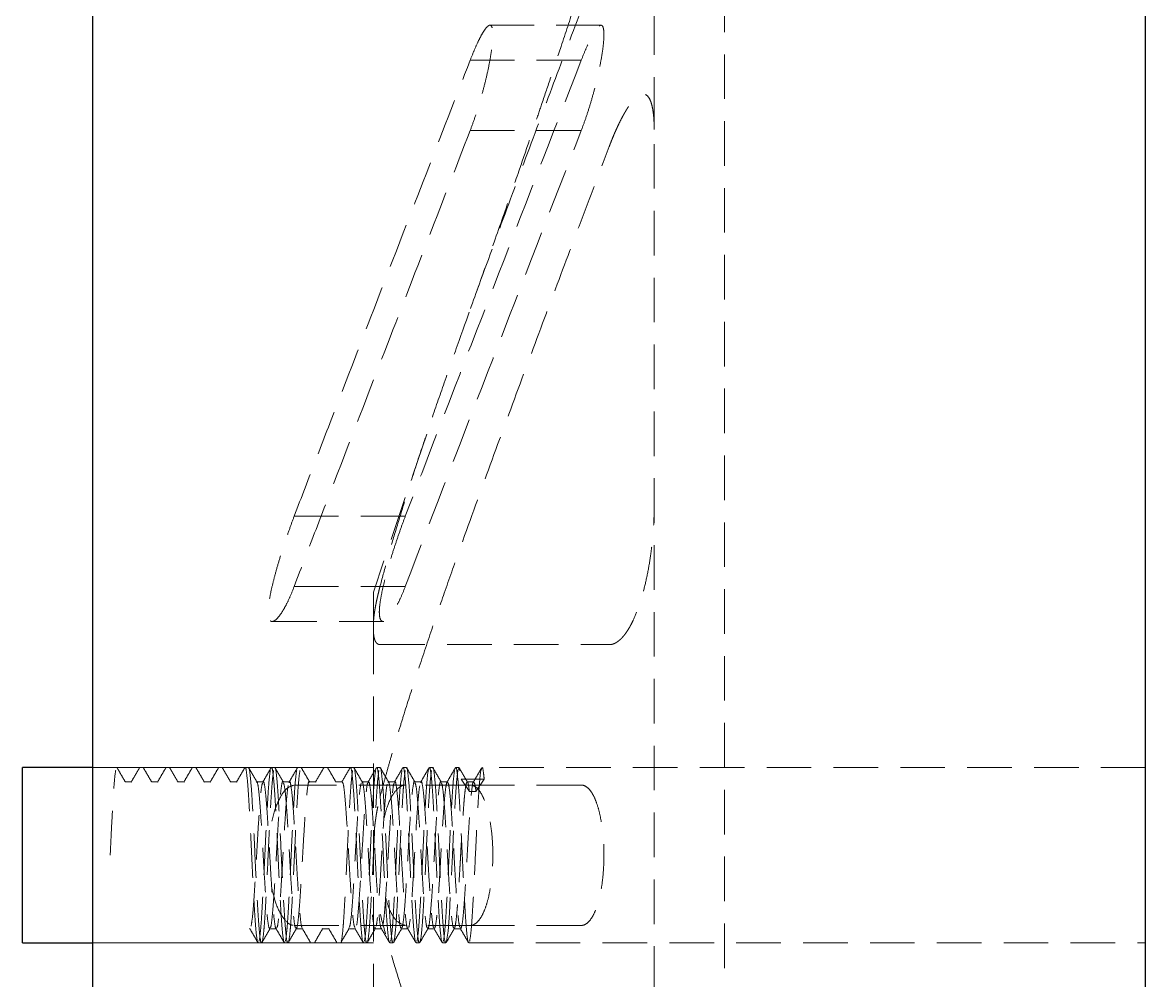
# Model space of a CAD drawing. Header units: millimetres. Extents: x 15 to 415, y 5 to 292.
# Drawn here: x 219.55 to 251.55, y 202.45 to 229.75 of the extents above; entities that cross this region are included whole.
import ezdxf

# ---------------------------------------------------------------- set-up
doc = ezdxf.new("R2010")
doc.units = ezdxf.units.MM
doc.linetypes.add('HIDDEN', pattern=[1.905, 1.27, -0.635])

msp = doc.modelspace()

# ---------------------------------------------------------------- linework, layer by layer
at = {"color": 7, "linetype": 'Continuous', "lineweight": 25}
for p, q in [((221.55, 258.518), (221.55, 153.518)), ((251.55, 153.518), (251.55, 258.518)), ((221.55, 208.518), (219.55, 208.518)), ((219.55, 203.518), (219.55, 208.518)), ((219.55, 203.518), (221.55, 203.518))]:
    msp.add_line(p, q, dxfattribs=at)
at = {"color": 7, "linetype": 'HIDDEN', "lineweight": 18}
for p, q in [((237.55, 169.768), (237.55, 242.268)), ((239.55, 240.268), (239.55, 171.768)), ((236.031, 229.668), (232.868, 229.668)), ((235.471, 228.668), (232.306, 228.668)), ((235.471, 226.668), (232.306, 226.668)), ((231.067, 218.02), (229.55, 213.518)), ((230.459, 215.678), (227.293, 215.678)), ((230.459, 213.678), (227.293, 213.678)), ((229.55, 213.518), (229.55, 212.577)), ((226.665, 212.678), (229.832, 212.678)), ((229.55, 212.446), (229.55, 199.589)), ((222.237, 208.518), (221.55, 208.518)), ((222.893, 208.518), (222.237, 208.518)), ((222.987, 208.518), (222.893, 208.518)), ((223.643, 208.518), (222.987, 208.518)), ((223.737, 208.518), (223.643, 208.518)), ((224.393, 208.518), (223.737, 208.518)), ((224.487, 208.518), (224.393, 208.518)), ((225.143, 208.518), (224.487, 208.518)), ((224.487, 208.497), (224.495, 208.513)), ((225.237, 208.518), (225.143, 208.518)), ((225.893, 208.518), (225.237, 208.518)), ((225.987, 208.518), (225.893, 208.518)), ((226.643, 208.518), (225.987, 208.518)), ((226.737, 208.518), (226.643, 208.518)), ((227.393, 208.518), (226.737, 208.518)), ((227.487, 208.518), (227.393, 208.518)), ((228.143, 208.518), (227.487, 208.518)), ((228.237, 208.518), (228.143, 208.518)), ((228.893, 208.518), (228.237, 208.518)), ((228.237, 208.497), (228.245, 208.513)), ((228.987, 208.518), (228.893, 208.518)), ((229.55, 208.518), (228.987, 208.518)), ((229.737, 208.518), (229.643, 208.518)), ((230.487, 208.518), (230.393, 208.518)), ((231.237, 208.518), (231.143, 208.518)), ((231.987, 208.518), (231.893, 208.518)), ((251.55, 208.518), (232.643, 208.518)), ((222.659, 208.112), (222.472, 208.112)), ((223.409, 208.112), (223.222, 208.112)), ((224.159, 208.112), (223.972, 208.112)), ((224.909, 208.112), (224.722, 208.112)), ((225.659, 208.112), (225.472, 208.112)), ((226.409, 208.112), (226.222, 208.112)), ((227.159, 208.112), (226.972, 208.112)), ((227.909, 208.112), (227.722, 208.112)), ((228.659, 208.112), (228.472, 208.112)), ((229.409, 208.112), (229.222, 208.112)), ((230.159, 208.112), (229.972, 208.112)), ((230.909, 208.112), (230.722, 208.112)), ((231.659, 208.112), (231.472, 208.112)), ((232.706, 208.183), (232.05, 208.183)), ((232.05, 208.183), (232.285, 207.831)), ((232.409, 208.112), (232.222, 208.112)), ((235.471, 208.018), (232.306, 208.018)), ((232.472, 207.831), (232.706, 208.183)), ((232.472, 207.831), (232.706, 208.183)), ((232.285, 207.831), (232.472, 207.831)), ((226.597, 203.924), (226.784, 203.924)), ((227.347, 203.924), (227.534, 203.924)), ((228.097, 203.924), (228.284, 203.924)), ((228.847, 203.924), (229.034, 203.924)), ((229.597, 203.924), (229.784, 203.924)), ((230.347, 203.924), (230.534, 203.924)), ((231.097, 203.924), (231.284, 203.924)), ((231.847, 203.924), (232.034, 203.924)), ((235.471, 204.018), (232.306, 204.018)), ((221.55, 203.518), (222.612, 203.518)), ((222.612, 203.518), (223.269, 203.518)), ((223.269, 203.518), (223.362, 203.518)), ((223.362, 203.518), (224.019, 203.518)), ((224.019, 203.518), (224.112, 203.518)), ((224.112, 203.518), (224.769, 203.518)), ((224.769, 203.518), (224.862, 203.518)), ((224.862, 203.518), (225.519, 203.518)), ((225.519, 203.518), (225.612, 203.518)), ((225.612, 203.518), (226.269, 203.518)), ((226.269, 203.518), (226.362, 203.518)), ((226.362, 203.518), (227.019, 203.518)), ((227.019, 203.518), (227.112, 203.518)), ((227.112, 203.518), (227.769, 203.518)), ((227.769, 203.518), (227.862, 203.518)), ((227.862, 203.518), (228.519, 203.518)), ((228.519, 203.518), (228.612, 203.518)), ((228.612, 203.518), (229.269, 203.518)), ((229.269, 203.518), (229.362, 203.518)), ((229.362, 203.518), (229.55, 203.518)), ((230.019, 203.518), (230.112, 203.518)), ((230.769, 203.518), (230.862, 203.518)), ((231.519, 203.518), (231.612, 203.518)), ((232.269, 203.518), (251.55, 203.518))]:
    msp.add_line(p, q, dxfattribs=at)
at = {"color": 7, "linetype": 'HIDDEN', "lineweight": 18, "flags": 128}
msp.add_lwpolyline([(231.622, 203.556), (231.635, 203.565), (231.675, 203.854), (231.713, 204.367), (231.753, 205.061), (231.8, 206.018), (231.839, 206.819), (231.879, 207.543), (231.916, 208.094), (231.957, 208.433), (231.995, 208.513), (232.034, 208.327), (232.05, 208.183), (232.05, 208.183)], dxfattribs=at)
at = {"color": 7, "linetype": 'HIDDEN', "lineweight": 18}
for points, knots in [([(237.544, 237.251), (237.505, 237.125), (237.389, 236.761), (237.189, 236.13), (236.946, 235.368), (236.687, 234.558), (236.436, 233.778), (236.183, 232.994), (235.924, 232.193), (235.619, 231.254), (235.273, 230.2), (234.925, 229.148), (234.617, 228.227), (234.377, 227.512), (234.167, 226.894), (233.949, 226.253), (233.66, 225.41), (233.268, 224.28), (232.795, 222.932), (232.447, 221.963), (232.272, 221.472)], [0, 0, 0, 0, 0.023961, 0.069074, 0.119563, 0.167944, 0.222275, 0.267575, 0.317801, 0.373911, 0.445222, 0.517054, 0.572587, 0.620465, 0.654325, 0.690833, 0.743061, 0.814875, 0.906298, 1, 1, 1, 1]), ([(236.267, 232.208), (235.962, 231.402), (235.381, 229.869), (234.515, 227.567), (233.67, 225.303), (232.822, 222.997), (232.121, 221.056), (231.577, 219.514), (231.172, 218.337), (230.789, 217.193), (230.45, 216.141), (230.173, 215.234), (229.945, 214.453), (229.81, 213.947), (229.744, 213.701)], [0, 0, 0, 0, 0.1314657, 0.2501475, 0.3752225, 0.5002758, 0.6252893, 0.6903849, 0.7502484, 0.8155856, 0.87514, 0.9194225, 0.9610066, 1, 1, 1, 1]), ([(232.306, 228.668), (232.349, 228.779), (232.391, 228.883), (232.474, 229.075), (232.514, 229.164), (232.593, 229.323), (232.629, 229.392), (232.699, 229.509), (232.732, 229.557), (232.792, 229.629), (232.819, 229.652), (232.866, 229.672), (232.886, 229.67), (232.919, 229.638), (232.931, 229.609), (232.948, 229.524), (232.952, 229.468), (232.953, 229.335), (232.948, 229.256), (232.932, 229.078), (232.919, 228.98), (232.887, 228.767), (232.866, 228.652), (232.82, 228.414), (232.793, 228.291), (232.733, 228.035), (232.7, 227.906), (232.63, 227.648), (232.593, 227.517), (232.515, 227.262), (232.475, 227.138), (232.392, 226.897), (232.349, 226.779), (232.306, 226.668)], [0, 0, 0, 0, 0.0625, 0.0625, 0.125, 0.125, 0.1875, 0.1875, 0.25, 0.25, 0.3125, 0.3125, 0.375, 0.375, 0.4375, 0.4375, 0.5, 0.5, 0.5625, 0.5625, 0.625, 0.625, 0.6875, 0.6875, 0.75, 0.75, 0.8125, 0.8125, 0.875, 0.875, 0.9375, 0.9375, 1, 1, 1, 1]), ([(235.471, 226.668), (235.515, 226.779), (235.557, 226.895), (235.639, 227.135), (235.68, 227.261), (235.758, 227.516), (235.795, 227.645), (235.865, 227.902), (235.898, 228.033), (235.957, 228.287), (235.984, 228.41), (236.031, 228.648), (236.052, 228.763), (236.085, 228.976), (236.097, 229.074), (236.114, 229.253), (236.118, 229.332), (236.118, 229.466), (236.114, 229.522), (236.097, 229.607), (236.085, 229.637), (236.053, 229.67), (236.032, 229.673), (235.985, 229.652), (235.958, 229.63), (235.898, 229.558), (235.866, 229.511), (235.796, 229.394), (235.758, 229.324), (235.68, 229.165), (235.64, 229.077), (235.557, 228.885), (235.515, 228.78), (235.471, 228.668)], [0, 0, 0, 0, 0.0625, 0.0625, 0.125, 0.125, 0.1875, 0.1875, 0.25, 0.25, 0.3125, 0.3125, 0.375, 0.375, 0.4375, 0.4375, 0.5, 0.5, 0.5625, 0.5625, 0.625, 0.625, 0.6875, 0.6875, 0.75, 0.75, 0.8125, 0.8125, 0.875, 0.875, 0.9375, 0.9375, 1, 1, 1, 1]), ([(227.293, 215.678), (227.5, 216.22), (227.707, 216.762), (228.122, 217.845), (228.331, 218.386), (228.956, 220.01), (229.374, 221.093), (230.21, 223.258), (230.629, 224.34), (231.467, 226.504), (231.886, 227.586), (232.306, 228.668)], [0, 0, 0, 0, 0.125, 0.125, 0.25, 0.25, 0.5, 0.5, 0.75, 0.75, 1, 1, 1, 1]), ([(235.471, 228.668), (234.632, 226.504), (233.794, 224.34), (232.121, 220.01), (231.285, 217.845), (230.459, 215.678)], [0, 0, 0, 0, 0.5, 0.5, 1, 1, 1, 1]), ([(236.267, 226.208), (236.281, 226.243), (236.307, 226.314), (236.348, 226.416), (236.389, 226.515), (236.43, 226.611), (236.472, 226.704), (236.513, 226.794), (236.554, 226.881), (236.595, 226.963), (236.636, 227.042), (236.677, 227.117), (236.718, 227.188), (236.758, 227.256), (236.797, 227.318), (236.837, 227.377), (236.875, 227.431), (236.914, 227.481), (236.992, 227.574), (237.105, 227.677), (237.241, 227.724), (237.356, 227.675), (237.429, 227.56), (237.472, 227.437), (237.496, 227.343), (237.515, 227.237), (237.531, 227.119), (237.542, 226.988), (237.548, 226.847), (237.549, 226.744), (237.55, 226.693)], [0, 0, 0, 0, 0.022069, 0.044138, 0.066208, 0.088279, 0.11035, 0.13242, 0.154491, 0.176562, 0.198632, 0.220702, 0.242772, 0.264842, 0.286913, 0.308983, 0.331052, 0.353122, 0.375191, 0.468881, 0.562565, 0.656241, 0.749911, 0.785639, 0.821368, 0.857094, 0.89282, 0.928548, 0.964275, 1, 1, 1, 1]), ([(232.306, 226.668), (231.886, 225.586), (231.467, 224.504), (230.629, 222.34), (230.21, 221.258), (229.374, 219.093), (228.956, 218.01), (228.331, 216.386), (228.122, 215.845), (227.707, 214.762), (227.5, 214.22), (227.293, 213.678)], [0, 0, 0, 0, 0.25, 0.25, 0.5, 0.5, 0.75, 0.75, 0.875, 0.875, 1, 1, 1, 1]), ([(230.459, 213.678), (231.285, 215.845), (232.121, 218.011), (233.794, 222.34), (234.632, 224.504), (235.471, 226.668)], [0, 0, 0, 0, 0.5, 0.5, 1, 1, 1, 1]), ([(229.744, 207.701), (229.776, 207.822), (229.841, 208.068), (229.945, 208.441), (230.054, 208.826), (230.171, 209.223), (230.295, 209.633), (230.495, 210.28), (230.79, 211.197), (231.174, 212.342), (231.579, 213.519), (232.123, 215.061), (232.823, 217.001), (233.672, 219.306), (234.516, 221.569), (235.381, 223.87), (235.962, 225.403), (236.267, 226.208)], [0, 0, 0, 0, 0.019212, 0.039055, 0.059549, 0.08071, 0.102547, 0.125071, 0.184661, 0.250039, 0.309905, 0.375002, 0.499978, 0.624969, 0.749971, 0.8686, 1, 1, 1, 1]), ([(236.267, 212.018), (236.28, 212.018), (236.307, 212.019), (236.348, 212.027), (236.389, 212.039), (236.43, 212.057), (236.472, 212.079), (236.513, 212.107), (236.554, 212.139), (236.595, 212.176), (236.636, 212.217), (236.677, 212.264), (236.718, 212.315), (236.758, 212.37), (236.797, 212.43), (236.837, 212.495), (236.876, 212.564), (236.914, 212.637), (236.992, 212.798), (237.105, 213.077), (237.241, 213.514), (237.356, 214.003), (237.429, 214.422), (237.472, 214.739), (237.496, 214.946), (237.515, 215.155), (237.531, 215.363), (237.542, 215.569), (237.548, 215.774), (237.549, 215.907), (237.55, 215.973)], [0, 0, 0, 0, 0.022068, 0.044137, 0.066207, 0.088277, 0.110348, 0.132419, 0.15449, 0.176561, 0.198632, 0.220702, 0.242772, 0.264842, 0.286913, 0.308983, 0.331053, 0.353122, 0.375191, 0.468881, 0.562566, 0.656242, 0.749911, 0.785639, 0.821367, 0.857094, 0.89282, 0.928547, 0.964275, 1, 1, 1, 1]), ([(227.293, 213.678), (227.25, 213.566), (227.207, 213.462), (227.122, 213.27), (227.078, 213.181), (226.993, 213.022), (226.951, 212.954), (226.871, 212.837), (226.832, 212.789), (226.76, 212.718), (226.727, 212.695), (226.668, 212.674), (226.641, 212.676), (226.598, 212.708), (226.582, 212.737), (226.565, 212.8), (226.56, 212.825), (226.555, 212.88), (226.553, 212.911), (226.553, 213.011), (226.559, 213.091), (226.581, 213.27), (226.598, 213.368), (226.64, 213.582), (226.667, 213.697), (226.726, 213.934), (226.759, 214.058), (226.832, 214.312), (226.87, 214.44), (226.95, 214.697), (226.993, 214.827), (227.078, 215.081), (227.12, 215.205), (227.207, 215.447), (227.25, 215.566), (227.293, 215.678)], [0, 0, 0, 0, 0.0625, 0.0625, 0.125, 0.125, 0.1875, 0.1875, 0.25, 0.25, 0.3125, 0.3125, 0.375, 0.375, 0.4375, 0.4375, 0.46875, 0.46875, 0.5, 0.5, 0.5625, 0.5625, 0.625, 0.625, 0.6875, 0.6875, 0.75, 0.75, 0.8125, 0.8125, 0.875, 0.875, 0.9375, 0.9375, 1, 1, 1, 1]), ([(230.459, 215.678), (230.416, 215.566), (230.373, 215.45), (230.287, 215.209), (230.244, 215.083), (230.159, 214.828), (230.117, 214.7), (230.037, 214.444), (229.998, 214.314), (229.926, 214.062), (229.893, 213.939), (229.834, 213.702), (229.807, 213.586), (229.764, 213.373), (229.747, 213.275), (229.73, 213.14), (229.726, 213.097), (229.72, 213.018), (229.718, 212.981), (229.718, 212.88), (229.724, 212.824), (229.746, 212.738), (229.763, 212.709), (229.806, 212.677), (229.832, 212.674), (229.892, 212.694), (229.925, 212.717), (229.998, 212.788), (230.036, 212.836), (230.116, 212.952), (230.158, 213.022), (230.243, 213.18), (230.286, 213.267), (230.372, 213.46), (230.416, 213.566), (230.459, 213.678)], [0, 0, 0, 0, 0.0625, 0.0625, 0.125, 0.125, 0.1875, 0.1875, 0.25, 0.25, 0.3125, 0.3125, 0.375, 0.375, 0.4375, 0.4375, 0.46875, 0.46875, 0.5, 0.5, 0.5625, 0.5625, 0.625, 0.625, 0.6875, 0.6875, 0.75, 0.75, 0.8125, 0.8125, 0.875, 0.875, 0.9375, 0.9375, 1, 1, 1, 1]), ([(229.744, 213.701), (229.735, 213.667), (229.718, 213.598), (229.693, 213.498), (229.67, 213.4), (229.648, 213.305), (229.629, 213.212), (229.611, 213.123), (229.596, 213.037), (229.582, 212.954), (229.571, 212.875), (229.56, 212.782), (229.552, 212.68), (229.551, 212.612), (229.55, 212.577)], [0, 0, 0, 0, 0.07501, 0.150016, 0.225019, 0.300023, 0.375027, 0.450029, 0.525032, 0.600037, 0.67504, 0.750041, 0.87502, 1, 1, 1, 1]), ([(229.55, 212.446), (229.55, 212.427), (229.551, 212.39), (229.554, 212.338), (229.558, 212.289), (229.565, 212.245), (229.574, 212.204), (229.584, 212.168), (229.596, 212.135), (229.61, 212.106), (229.626, 212.081), (229.643, 212.061), (229.668, 212.039), (229.7, 212.022), (229.73, 212.019), (229.744, 212.018)], [0, 0, 0, 0, 0.068184, 0.136369, 0.204555, 0.272738, 0.340921, 0.409105, 0.477289, 0.545472, 0.613655, 0.681839, 0.750023, 0.875005, 1, 1, 1, 1]), ([(229.744, 212.018), (229.776, 212.018), (229.841, 212.018), (229.945, 212.018), (230.054, 212.018), (230.171, 212.018), (230.295, 212.018), (230.495, 212.018), (230.79, 212.018), (231.173, 212.018), (231.579, 212.018), (232.123, 212.018), (232.823, 212.018), (233.672, 212.018), (234.516, 212.018), (235.381, 212.018), (235.962, 212.018), (236.267, 212.018)], [0, 0, 0, 0, 0.01921, 0.039051, 0.059544, 0.080702, 0.102538, 0.125059, 0.184646, 0.250022, 0.309887, 0.374984, 0.499962, 0.624955, 0.749961, 0.868594, 1, 1, 1, 1]), ([(222.05, 206.018), (222.062, 206.283), (222.075, 206.558), (222.102, 207.081), (222.116, 207.328), (222.135, 207.651), (222.141, 207.75), (222.153, 207.933), (222.16, 208.017), (222.179, 208.246), (222.193, 208.363), (222.207, 208.433)], [0, 0, 0, 0, 0.25, 0.25, 0.5, 0.5, 0.625, 0.625, 0.75, 0.75, 1, 1, 1, 1]), ([(222.483, 208.102), (222.443, 208.17), (222.365, 208.306), (222.286, 208.442), (222.247, 208.51)], [0, 0, 0, 0, 0.499888, 1, 1, 1, 1]), ([(222.884, 208.509), (222.845, 208.441), (222.766, 208.305), (222.687, 208.169), (222.648, 208.101)], [0, 0, 0, 0, 0.500131, 1, 1, 1, 1]), ([(223.233, 208.102), (223.194, 208.17), (223.115, 208.306), (223.036, 208.441), (222.997, 208.509)], [0, 0, 0, 0, 0.4998747, 1, 1, 1, 1]), ([(223.634, 208.509), (223.595, 208.441), (223.516, 208.305), (223.437, 208.169), (223.398, 208.101)], [0, 0, 0, 0, 0.5001315, 1, 1, 1, 1]), ([(223.982, 208.103), (223.943, 208.171), (223.864, 208.306), (223.786, 208.442), (223.746, 208.51)], [0, 0, 0, 0, 0.499866, 1, 1, 1, 1]), ([(224.384, 208.509), (224.345, 208.441), (224.266, 208.305), (224.187, 208.169), (224.148, 208.101)], [0, 0, 0, 0, 0.500131, 1, 1, 1, 1]), ([(224.733, 208.101), (224.694, 208.169), (224.615, 208.305), (224.537, 208.44), (224.497, 208.508)], [0, 0, 0, 0, 0.499878, 1, 1, 1, 1]), ([(225.134, 208.509), (225.095, 208.441), (225.016, 208.305), (224.937, 208.169), (224.898, 208.101)], [0, 0, 0, 0, 0.500131, 1, 1, 1, 1]), ([(225.483, 208.102), (225.443, 208.17), (225.365, 208.306), (225.286, 208.442), (225.246, 208.51)], [0, 0, 0, 0, 0.4998619, 1, 1, 1, 1]), ([(225.884, 208.509), (225.845, 208.441), (225.766, 208.305), (225.687, 208.169), (225.648, 208.101)], [0, 0, 0, 0, 0.500131, 1, 1, 1, 1]), ([(225.893, 208.497), (225.896, 208.503), (225.911, 208.543), (225.94, 208.355), (225.98, 207.935), (226.018, 207.288), (226.059, 206.516), (226.096, 205.685), (226.136, 204.894), (226.175, 204.216), (226.213, 203.745), (226.246, 203.513), (226.264, 203.541), (226.269, 203.549)], [0, 0, 0, 0, 0.020332, 0.124917, 0.229503, 0.332794, 0.438059, 0.541036, 0.646073, 0.749989, 0.853904, 0.958941, 1, 1, 1, 1]), ([(225.987, 208.497), (225.99, 208.503), (226.005, 208.543), (226.034, 208.355), (226.074, 207.935), (226.111, 207.288), (226.153, 206.516), (226.189, 205.685), (226.23, 204.894), (226.269, 204.216), (226.307, 203.745), (226.34, 203.513), (226.357, 203.541), (226.362, 203.549)], [0, 0, 0, 0, 0.020332, 0.124917, 0.229503, 0.332794, 0.438058, 0.541036, 0.646073, 0.749989, 0.853904, 0.958941, 1, 1, 1, 1]), ([(226.233, 208.102), (226.193, 208.17), (226.115, 208.306), (226.036, 208.442), (225.997, 208.51)], [0, 0, 0, 0, 0.499888, 1, 1, 1, 1]), ([(226.291, 203.565), (226.305, 203.619), (226.319, 203.722), (226.339, 203.936), (226.346, 204.018), (226.359, 204.196), (226.365, 204.292), (226.384, 204.608), (226.398, 204.854), (226.426, 205.383), (226.44, 205.664), (226.459, 206.075), (226.465, 206.211), (226.478, 206.487), (226.485, 206.625), (226.506, 207.03), (226.52, 207.287), (226.54, 207.623), (226.546, 207.726), (226.558, 207.915), (226.565, 208.003), (226.585, 208.24), (226.599, 208.361), (226.613, 208.433)], [0, 0, 0, 0, 0.125, 0.125, 0.1875, 0.1875, 0.25, 0.25, 0.375, 0.375, 0.5, 0.5, 0.5625, 0.5625, 0.625, 0.625, 0.75, 0.75, 0.8125, 0.8125, 0.875, 0.875, 1, 1, 1, 1]), ([(226.385, 203.565), (226.399, 203.619), (226.413, 203.722), (226.433, 203.936), (226.44, 204.018), (226.453, 204.196), (226.459, 204.292), (226.478, 204.608), (226.492, 204.854), (226.52, 205.383), (226.534, 205.664), (226.552, 206.075), (226.559, 206.211), (226.572, 206.487), (226.579, 206.625), (226.599, 207.03), (226.613, 207.287), (226.633, 207.623), (226.64, 207.726), (226.652, 207.915), (226.659, 208.003), (226.679, 208.24), (226.693, 208.361), (226.707, 208.433)], [0, 0, 0, 0, 0.125, 0.125, 0.1875, 0.1875, 0.25, 0.25, 0.375, 0.375, 0.5, 0.5, 0.5625, 0.5625, 0.625, 0.625, 0.75, 0.75, 0.8125, 0.8125, 0.875, 0.875, 1, 1, 1, 1]), ([(226.634, 208.509), (226.595, 208.441), (226.516, 208.305), (226.437, 208.169), (226.398, 208.101)], [0, 0, 0, 0, 0.5001315, 1, 1, 1, 1]), ([(226.643, 208.497), (226.646, 208.503), (226.661, 208.543), (226.69, 208.355), (226.73, 207.935), (226.768, 207.288), (226.809, 206.516), (226.846, 205.685), (226.886, 204.894), (226.925, 204.216), (226.963, 203.745), (226.996, 203.513), (227.014, 203.541), (227.019, 203.549)], [0, 0, 0, 0, 0.020332, 0.124917, 0.229503, 0.332794, 0.438059, 0.541036, 0.646073, 0.749989, 0.853904, 0.958941, 1, 1, 1, 1]), ([(226.737, 208.497), (226.74, 208.503), (226.755, 208.543), (226.784, 208.355), (226.824, 207.935), (226.861, 207.288), (226.903, 206.516), (226.939, 205.685), (226.98, 204.894), (227.019, 204.216), (227.057, 203.745), (227.09, 203.513), (227.107, 203.541), (227.112, 203.549)], [0, 0, 0, 0, 0.020332, 0.124917, 0.229503, 0.332794, 0.438058, 0.541036, 0.646073, 0.749989, 0.853904, 0.958941, 1, 1, 1, 1]), ([(226.983, 208.102), (226.944, 208.17), (226.865, 208.306), (226.786, 208.441), (226.747, 208.509)], [0, 0, 0, 0, 0.499875, 1, 1, 1, 1]), ([(227.041, 203.565), (227.055, 203.619), (227.069, 203.722), (227.089, 203.936), (227.096, 204.018), (227.109, 204.196), (227.115, 204.292), (227.134, 204.608), (227.148, 204.854), (227.176, 205.383), (227.19, 205.664), (227.209, 206.075), (227.215, 206.211), (227.228, 206.487), (227.235, 206.625), (227.256, 207.03), (227.27, 207.287), (227.29, 207.623), (227.296, 207.726), (227.308, 207.915), (227.315, 208.003), (227.335, 208.24), (227.349, 208.361), (227.363, 208.433)], [0, 0, 0, 0, 0.125, 0.125, 0.1875, 0.1875, 0.25, 0.25, 0.375, 0.375, 0.5, 0.5, 0.5625, 0.5625, 0.625, 0.625, 0.75, 0.75, 0.8125, 0.8125, 0.875, 0.875, 1, 1, 1, 1]), ([(227.135, 203.565), (227.149, 203.619), (227.163, 203.722), (227.183, 203.936), (227.19, 204.018), (227.203, 204.196), (227.209, 204.292), (227.228, 204.608), (227.242, 204.854), (227.27, 205.383), (227.284, 205.664), (227.302, 206.075), (227.309, 206.211), (227.322, 206.487), (227.329, 206.625), (227.349, 207.03), (227.363, 207.287), (227.383, 207.623), (227.39, 207.726), (227.402, 207.915), (227.409, 208.003), (227.429, 208.24), (227.443, 208.361), (227.457, 208.433)], [0, 0, 0, 0, 0.125, 0.125, 0.1875, 0.1875, 0.25, 0.25, 0.375, 0.375, 0.5, 0.5, 0.5625, 0.5625, 0.625, 0.625, 0.75, 0.75, 0.8125, 0.8125, 0.875, 0.875, 1, 1, 1, 1]), ([(227.384, 208.509), (227.345, 208.441), (227.266, 208.305), (227.187, 208.169), (227.148, 208.101)], [0, 0, 0, 0, 0.5001315, 1, 1, 1, 1]), ([(227.732, 208.103), (227.693, 208.171), (227.614, 208.306), (227.536, 208.442), (227.496, 208.51)], [0, 0, 0, 0, 0.499866, 1, 1, 1, 1]), ([(228.134, 208.509), (228.095, 208.441), (228.016, 208.305), (227.937, 208.169), (227.898, 208.101)], [0, 0, 0, 0, 0.5001315, 1, 1, 1, 1]), ([(228.483, 208.101), (228.444, 208.169), (228.365, 208.305), (228.287, 208.44), (228.247, 208.508)], [0, 0, 0, 0, 0.499878, 1, 1, 1, 1]), ([(228.635, 203.565), (228.649, 203.619), (228.663, 203.722), (228.683, 203.936), (228.69, 204.018), (228.703, 204.196), (228.709, 204.292), (228.728, 204.608), (228.742, 204.854), (228.77, 205.383), (228.784, 205.664), (228.802, 206.075), (228.809, 206.211), (228.822, 206.487), (228.829, 206.625), (228.849, 207.03), (228.863, 207.287), (228.883, 207.623), (228.89, 207.726), (228.902, 207.915), (228.909, 208.003), (228.929, 208.24), (228.943, 208.361), (228.957, 208.433)], [0, 0, 0, 0, 0.125, 0.125, 0.1875, 0.1875, 0.25, 0.25, 0.375, 0.375, 0.5, 0.5, 0.5625, 0.5625, 0.625, 0.625, 0.75, 0.75, 0.8125, 0.8125, 0.875, 0.875, 1, 1, 1, 1]), ([(228.884, 208.509), (228.845, 208.441), (228.766, 208.305), (228.687, 208.169), (228.648, 208.101)], [0, 0, 0, 0, 0.500131, 1, 1, 1, 1]), ([(228.893, 208.497), (228.896, 208.503), (228.911, 208.543), (228.94, 208.355), (228.98, 207.935), (229.018, 207.288), (229.059, 206.516), (229.096, 205.685), (229.136, 204.894), (229.175, 204.216), (229.213, 203.745), (229.246, 203.513), (229.264, 203.541), (229.269, 203.549)], [0, 0, 0, 0, 0.020332, 0.124917, 0.229503, 0.332794, 0.438059, 0.541036, 0.646073, 0.749989, 0.853904, 0.958941, 1, 1, 1, 1]), ([(228.987, 208.497), (228.99, 208.503), (229.005, 208.543), (229.034, 208.355), (229.074, 207.935), (229.111, 207.288), (229.153, 206.516), (229.189, 205.685), (229.23, 204.894), (229.269, 204.216), (229.307, 203.745), (229.34, 203.513), (229.357, 203.541), (229.362, 203.549)], [0, 0, 0, 0, 0.020332, 0.124917, 0.229503, 0.332794, 0.438058, 0.541036, 0.646073, 0.749989, 0.853904, 0.958941, 1, 1, 1, 1]), ([(229.233, 208.102), (229.193, 208.17), (229.115, 208.306), (229.036, 208.442), (228.996, 208.51)], [0, 0, 0, 0, 0.499862, 1, 1, 1, 1]), ([(229.291, 203.565), (229.305, 203.619), (229.319, 203.722), (229.339, 203.936), (229.346, 204.018), (229.359, 204.196), (229.365, 204.292), (229.384, 204.608), (229.398, 204.854), (229.426, 205.383), (229.44, 205.664), (229.459, 206.075), (229.465, 206.211), (229.478, 206.487), (229.485, 206.625), (229.506, 207.03), (229.52, 207.287), (229.54, 207.623), (229.546, 207.726), (229.558, 207.915), (229.565, 208.003), (229.585, 208.24), (229.599, 208.361), (229.613, 208.433)], [0, 0, 0, 0, 0.125, 0.125, 0.1875, 0.1875, 0.25, 0.25, 0.375, 0.375, 0.5, 0.5, 0.5625, 0.5625, 0.625, 0.625, 0.75, 0.75, 0.8125, 0.8125, 0.875, 0.875, 1, 1, 1, 1]), ([(229.385, 203.565), (229.399, 203.619), (229.413, 203.722), (229.433, 203.936), (229.44, 204.018), (229.453, 204.196), (229.459, 204.292), (229.478, 204.608), (229.492, 204.854), (229.52, 205.383), (229.534, 205.664), (229.552, 206.075), (229.559, 206.211), (229.572, 206.487), (229.579, 206.625), (229.599, 207.03), (229.613, 207.287), (229.633, 207.623), (229.64, 207.726), (229.652, 207.915), (229.659, 208.003), (229.679, 208.24), (229.693, 208.361), (229.707, 208.433)], [0, 0, 0, 0, 0.125, 0.125, 0.1875, 0.1875, 0.25, 0.25, 0.375, 0.375, 0.5, 0.5, 0.5625, 0.5625, 0.625, 0.625, 0.75, 0.75, 0.8125, 0.8125, 0.875, 0.875, 1, 1, 1, 1]), ([(229.634, 208.509), (229.595, 208.441), (229.516, 208.305), (229.437, 208.169), (229.398, 208.101)], [0, 0, 0, 0, 0.500131, 1, 1, 1, 1]), ([(229.643, 208.497), (229.646, 208.503), (229.661, 208.543), (229.69, 208.355), (229.73, 207.935), (229.768, 207.288), (229.809, 206.516), (229.846, 205.685), (229.886, 204.894), (229.925, 204.216), (229.963, 203.745), (229.996, 203.513), (230.014, 203.541), (230.019, 203.549)], [0, 0, 0, 0, 0.020332, 0.124917, 0.229503, 0.332794, 0.438059, 0.541036, 0.646073, 0.749989, 0.853904, 0.958941, 1, 1, 1, 1]), ([(229.737, 208.497), (229.74, 208.503), (229.755, 208.543), (229.784, 208.355), (229.824, 207.935), (229.861, 207.288), (229.903, 206.516), (229.939, 205.685), (229.98, 204.894), (230.019, 204.216), (230.057, 203.745), (230.09, 203.513), (230.107, 203.541), (230.112, 203.549)], [0, 0, 0, 0, 0.020332, 0.124917, 0.229503, 0.332794, 0.438058, 0.541036, 0.646073, 0.749989, 0.853904, 0.958941, 1, 1, 1, 1]), ([(229.983, 208.102), (229.943, 208.17), (229.865, 208.306), (229.786, 208.442), (229.747, 208.51)], [0, 0, 0, 0, 0.499888, 1, 1, 1, 1]), ([(230.041, 203.565), (230.055, 203.619), (230.069, 203.722), (230.089, 203.936), (230.096, 204.018), (230.109, 204.196), (230.115, 204.292), (230.134, 204.608), (230.148, 204.854), (230.176, 205.383), (230.19, 205.664), (230.209, 206.075), (230.215, 206.211), (230.228, 206.487), (230.235, 206.625), (230.256, 207.03), (230.27, 207.287), (230.29, 207.623), (230.296, 207.726), (230.308, 207.915), (230.315, 208.003), (230.335, 208.24), (230.349, 208.361), (230.363, 208.433)], [0, 0, 0, 0, 0.125, 0.125, 0.1875, 0.1875, 0.25, 0.25, 0.375, 0.375, 0.5, 0.5, 0.5625, 0.5625, 0.625, 0.625, 0.75, 0.75, 0.8125, 0.8125, 0.875, 0.875, 1, 1, 1, 1]), ([(230.135, 203.565), (230.149, 203.619), (230.163, 203.722), (230.183, 203.936), (230.19, 204.018), (230.203, 204.196), (230.209, 204.292), (230.228, 204.608), (230.242, 204.854), (230.27, 205.383), (230.284, 205.664), (230.302, 206.075), (230.309, 206.211), (230.322, 206.487), (230.329, 206.625), (230.349, 207.03), (230.363, 207.287), (230.383, 207.623), (230.39, 207.726), (230.402, 207.915), (230.409, 208.003), (230.429, 208.24), (230.443, 208.361), (230.457, 208.433)], [0, 0, 0, 0, 0.125, 0.125, 0.1875, 0.1875, 0.25, 0.25, 0.375, 0.375, 0.5, 0.5, 0.5625, 0.5625, 0.625, 0.625, 0.75, 0.75, 0.8125, 0.8125, 0.875, 0.875, 1, 1, 1, 1]), ([(230.384, 208.509), (230.345, 208.441), (230.266, 208.305), (230.187, 208.169), (230.148, 208.101)], [0, 0, 0, 0, 0.5001315, 1, 1, 1, 1]), ([(230.393, 208.497), (230.396, 208.503), (230.411, 208.543), (230.44, 208.355), (230.48, 207.935), (230.518, 207.288), (230.559, 206.516), (230.596, 205.685), (230.636, 204.894), (230.675, 204.216), (230.713, 203.745), (230.746, 203.513), (230.764, 203.541), (230.769, 203.549)], [0, 0, 0, 0, 0.020332, 0.124917, 0.229503, 0.332794, 0.438059, 0.541036, 0.646073, 0.749989, 0.853904, 0.958941, 1, 1, 1, 1]), ([(230.487, 208.497), (230.49, 208.503), (230.505, 208.543), (230.534, 208.355), (230.574, 207.935), (230.611, 207.288), (230.653, 206.516), (230.689, 205.685), (230.73, 204.894), (230.769, 204.216), (230.807, 203.745), (230.84, 203.513), (230.857, 203.541), (230.862, 203.549)], [0, 0, 0, 0, 0.020332, 0.124917, 0.229503, 0.332794, 0.438058, 0.541036, 0.646073, 0.749989, 0.853904, 0.958941, 1, 1, 1, 1]), ([(230.733, 208.102), (230.694, 208.17), (230.615, 208.306), (230.536, 208.441), (230.497, 208.509)], [0, 0, 0, 0, 0.499875, 1, 1, 1, 1]), ([(230.791, 203.565), (230.805, 203.644), (230.832, 203.801), (230.869, 204.343), (230.912, 205.087), (230.954, 205.964), (230.995, 206.836), (231.035, 207.569), (231.072, 208.126), (231.107, 208.448), (231.127, 208.469), (231.133, 208.476)], [0, 0, 0, 0, 0.11554, 0.228916, 0.34371, 0.480699, 0.594759, 0.71005, 0.82308, 0.93862, 1, 1, 1, 1]), ([(230.885, 203.565), (230.899, 203.619), (230.913, 203.722), (230.933, 203.936), (230.94, 204.018), (230.953, 204.196), (230.959, 204.292), (230.978, 204.608), (230.992, 204.854), (231.02, 205.383), (231.034, 205.664), (231.052, 206.075), (231.059, 206.211), (231.072, 206.487), (231.079, 206.625), (231.099, 207.03), (231.113, 207.287), (231.133, 207.623), (231.14, 207.726), (231.152, 207.915), (231.159, 208.003), (231.179, 208.24), (231.193, 208.361), (231.207, 208.433)], [0, 0, 0, 0, 0.125, 0.125, 0.1875, 0.1875, 0.25, 0.25, 0.375, 0.375, 0.5, 0.5, 0.5625, 0.5625, 0.625, 0.625, 0.75, 0.75, 0.8125, 0.8125, 0.875, 0.875, 1, 1, 1, 1]), ([(231.134, 208.509), (231.095, 208.441), (231.016, 208.305), (230.937, 208.169), (230.898, 208.101)], [0, 0, 0, 0, 0.500131, 1, 1, 1, 1]), ([(231.143, 208.497), (231.146, 208.503), (231.161, 208.543), (231.19, 208.355), (231.23, 207.935), (231.268, 207.288), (231.309, 206.516), (231.346, 205.685), (231.386, 204.894), (231.425, 204.216), (231.463, 203.745), (231.496, 203.513), (231.514, 203.541), (231.519, 203.549)], [0, 0, 0, 0, 0.020332, 0.124917, 0.229503, 0.332794, 0.438059, 0.541036, 0.646073, 0.749989, 0.853904, 0.958941, 1, 1, 1, 1]), ([(231.237, 208.497), (231.24, 208.503), (231.255, 208.543), (231.284, 208.355), (231.324, 207.935), (231.361, 207.288), (231.403, 206.516), (231.439, 205.685), (231.48, 204.894), (231.519, 204.216), (231.557, 203.745), (231.59, 203.513), (231.607, 203.541), (231.612, 203.549)], [0, 0, 0, 0, 0.020332, 0.124917, 0.229503, 0.332794, 0.438058, 0.541036, 0.646073, 0.749989, 0.853904, 0.958941, 1, 1, 1, 1]), ([(231.482, 208.103), (231.443, 208.171), (231.364, 208.306), (231.286, 208.442), (231.246, 208.51)], [0, 0, 0, 0, 0.499866, 1, 1, 1, 1]), ([(231.541, 203.565), (231.555, 203.619), (231.569, 203.722), (231.589, 203.936), (231.596, 204.018), (231.609, 204.196), (231.615, 204.292), (231.634, 204.608), (231.648, 204.854), (231.676, 205.383), (231.69, 205.664), (231.709, 206.075), (231.715, 206.211), (231.728, 206.487), (231.735, 206.625), (231.756, 207.03), (231.77, 207.287), (231.79, 207.623), (231.796, 207.726), (231.808, 207.915), (231.815, 208.003), (231.835, 208.24), (231.849, 208.361), (231.863, 208.433)], [0, 0, 0, 0, 0.125, 0.125, 0.1875, 0.1875, 0.25, 0.25, 0.375, 0.375, 0.5, 0.5, 0.5625, 0.5625, 0.625, 0.625, 0.75, 0.75, 0.8125, 0.8125, 0.875, 0.875, 1, 1, 1, 1]), ([(231.884, 208.509), (231.845, 208.441), (231.766, 208.305), (231.687, 208.169), (231.648, 208.101)], [0, 0, 0, 0, 0.500131, 1, 1, 1, 1]), ([(231.893, 208.497), (231.896, 208.503), (231.911, 208.543), (231.94, 208.355), (231.98, 207.935), (232.018, 207.288), (232.059, 206.516), (232.096, 205.685), (232.136, 204.894), (232.175, 204.216), (232.213, 203.745), (232.246, 203.513), (232.264, 203.541), (232.269, 203.549)], [0, 0, 0, 0, 0.020332, 0.124917, 0.229503, 0.332794, 0.438059, 0.541036, 0.646073, 0.749989, 0.853904, 0.958941, 1, 1, 1, 1]), ([(232.222, 208.112), (232.183, 208.179), (232.105, 208.315), (232.026, 208.45), (231.987, 208.518)], [0, 0, 0, 0, 0.499965, 1, 1, 1, 1]), ([(232.291, 203.565), (232.305, 203.644), (232.332, 203.801), (232.369, 204.343), (232.412, 205.087), (232.454, 205.964), (232.495, 206.836), (232.535, 207.569), (232.572, 208.126), (232.607, 208.448), (232.627, 208.469), (232.633, 208.476)], [0, 0, 0, 0, 0.11554, 0.228916, 0.34371, 0.480699, 0.594759, 0.71005, 0.82308, 0.93862, 1, 1, 1, 1]), ([(232.634, 208.509), (232.595, 208.441), (232.516, 208.305), (232.437, 208.169), (232.398, 208.101)], [0, 0, 0, 0, 0.500131, 1, 1, 1, 1]), ([(232.643, 208.497), (232.646, 208.503), (232.661, 208.543), (232.682, 208.406), (232.701, 208.232), (232.706, 208.183)], [0, 0, 0, 0, 0.1219236, 0.749094, 1, 1, 1, 1]), ([(226.065, 203.994), (226.078, 204.075), (226.105, 204.234), (226.142, 204.722), (226.183, 205.33), (226.222, 206.017), (226.26, 206.702), (226.301, 207.316), (226.338, 207.783), (226.372, 208.05), (226.391, 208.068), (226.397, 208.074)], [0, 0, 0, 0, 0.118812, 0.235039, 0.35359, 0.470883, 0.588161, 0.706719, 0.822942, 0.941753, 1, 1, 1, 1]), ([(226.222, 208.095), (226.224, 208.1), (226.239, 208.133), (226.269, 207.976), (226.308, 207.624), (226.346, 207.083), (226.387, 206.436), (226.424, 205.74), (226.464, 205.077), (226.503, 204.509), (226.541, 204.114), (226.574, 203.92), (226.592, 203.943), (226.597, 203.95)], [0, 0, 0, 0, 0.019949, 0.124552, 0.229165, 0.332472, 0.437762, 0.54076, 0.645817, 0.749761, 0.85369, 0.958755, 1, 1, 1, 1]), ([(226.409, 208.094), (226.412, 208.1), (226.427, 208.133), (226.456, 207.976), (226.496, 207.624), (226.533, 207.083), (226.574, 206.436), (226.611, 205.74), (226.652, 205.077), (226.69, 204.509), (226.729, 204.114), (226.762, 203.92), (226.779, 203.943), (226.784, 203.95)], [0, 0, 0, 0, 0.020158, 0.124759, 0.22937, 0.332675, 0.437963, 0.540959, 0.646014, 0.749956, 0.853883, 0.958945, 1, 1, 1, 1]), ([(227.293, 208.018), (227.213, 207.993), (227.053, 207.945), (226.825, 207.564), (226.645, 207.039), (226.596, 206.606), (226.575, 206.41)], [0, 0, 0, 0, 0.263492, 0.527077, 0.786555, 1, 1, 1, 1]), ([(226.609, 203.957), (226.612, 203.957), (226.629, 203.957), (226.66, 204.181), (226.697, 204.608), (226.737, 205.201), (226.777, 205.876), (226.814, 206.569), (226.856, 207.199), (226.892, 207.713), (226.933, 208.019), (226.959, 208.148), (226.972, 208.112), (226.972, 208.111)], [0, 0, 0, 0, 0.030388, 0.13915, 0.245876, 0.353931, 0.461998, 0.568714, 0.677478, 0.783876, 0.892401, 0.999776, 1, 1, 1, 1]), ([(227.12, 208.001), (227.107, 207.926), (227.093, 207.815), (227.074, 207.606), (227.068, 207.531), (227.056, 207.368), (227.049, 207.278), (227.03, 206.993), (227.016, 206.778), (226.996, 206.444), (226.989, 206.331), (226.976, 206.105), (226.971, 205.994), (226.952, 205.657), (226.938, 205.429), (226.911, 205.001), (226.898, 204.803), (226.879, 204.549), (226.873, 204.472), (226.86, 204.328), (226.854, 204.263), (226.834, 204.09), (226.82, 204.007), (226.807, 203.963)], [0, 0, 0, 0, 0.125, 0.125, 0.1875, 0.1875, 0.25, 0.25, 0.375, 0.375, 0.4375, 0.4375, 0.5, 0.5, 0.625, 0.625, 0.75, 0.75, 0.8125, 0.8125, 0.875, 0.875, 1, 1, 1, 1]), ([(226.983, 208.079), (226.992, 208.062), (227.014, 208.021), (227.051, 207.705), (227.088, 207.204), (227.129, 206.572), (227.166, 205.88), (227.206, 205.204), (227.246, 204.612), (227.283, 204.178), (227.319, 203.94), (227.339, 203.947), (227.347, 203.95)], [0, 0, 0, 0, 0.075606, 0.183896, 0.290051, 0.39857, 0.505057, 0.61287, 0.720695, 0.827172, 0.935693, 1, 1, 1, 1]), ([(227.148, 208.079), (227.151, 208.092), (227.168, 208.15), (227.198, 208.027), (227.238, 207.713), (227.275, 207.202), (227.316, 206.572), (227.354, 205.879), (227.394, 205.204), (227.433, 204.611), (227.471, 204.182), (227.502, 203.957), (227.519, 203.957), (227.523, 203.957)], [0, 0, 0, 0, 0.030989, 0.134926, 0.239999, 0.343002, 0.448297, 0.551622, 0.656233, 0.760856, 0.86417, 0.969469, 1, 1, 1, 1]), ([(232.306, 208.018), (231.886, 208.018), (231.467, 208.018), (230.629, 208.018), (230.21, 208.018), (229.374, 208.018), (228.956, 208.018), (228.331, 208.018), (228.122, 208.018), (227.707, 208.018), (227.5, 208.018), (227.293, 208.018)], [0, 0, 0, 0, 0.25, 0.25, 0.5, 0.5, 0.75, 0.75, 0.875, 0.875, 1, 1, 1, 1]), ([(227.358, 203.943), (227.359, 203.942), (227.373, 203.93), (227.402, 204.119), (227.44, 204.505), (227.479, 205.075), (227.52, 205.737), (227.556, 206.433), (227.598, 207.08), (227.635, 207.622), (227.675, 207.975), (227.704, 208.133), (227.719, 208.1), (227.722, 208.094)], [0, 0, 0, 0, 0.010512, 0.118863, 0.226067, 0.333253, 0.441611, 0.547834, 0.656422, 0.762978, 0.870859, 0.978753, 1, 1, 1, 1]), ([(228.659, 208.086), (228.667, 208.088), (228.687, 208.096), (228.723, 207.859), (228.76, 207.426), (228.8, 206.835), (228.84, 206.159), (228.877, 205.467), (228.918, 204.835), (228.955, 204.332), (228.992, 204.016), (229.014, 203.974), (229.023, 203.957)], [0, 0, 0, 0, 0.063803, 0.172417, 0.278999, 0.386905, 0.494827, 0.601395, 0.710012, 0.816266, 0.924641, 1, 1, 1, 1]), ([(228.858, 203.956), (228.867, 203.973), (228.889, 204.014), (228.926, 204.33), (228.963, 204.831), (229.004, 205.463), (229.041, 206.155), (229.081, 206.832), (229.121, 207.419), (229.158, 207.873), (229.185, 208.005), (229.199, 208.072)], [0, 0, 0, 0, 0.080704, 0.196449, 0.309912, 0.425901, 0.539721, 0.654953, 0.770203, 0.884007, 1, 1, 1, 1]), ([(229.069, 204.022), (229.07, 204.025), (229.084, 204.063), (229.113, 204.339), (229.15, 204.829), (229.191, 205.464), (229.229, 206.155), (229.268, 206.831), (229.308, 207.424), (229.346, 207.853), (229.377, 208.078), (229.394, 208.079), (229.398, 208.079)], [0, 0, 0, 0, 0.012908, 0.132791, 0.250309, 0.370443, 0.488332, 0.607682, 0.727052, 0.844924, 0.965062, 1, 1, 1, 1]), ([(229.222, 208.086), (229.227, 208.092), (229.244, 208.115), (229.277, 207.922), (229.315, 207.529), (229.354, 206.961), (229.395, 206.299), (229.431, 205.603), (229.473, 204.955), (229.51, 204.415), (229.55, 204.056), (229.583, 203.896), (229.602, 203.944), (229.608, 203.96)], [0, 0, 0, 0, 0.0393584, 0.1414106, 0.2423883, 0.3433416, 0.4454045, 0.5454542, 0.6477311, 0.7480966, 0.8497054, 0.9513324, 1, 1, 1, 1]), ([(229.409, 208.086), (229.414, 208.092), (229.432, 208.116), (229.464, 207.922), (229.503, 207.529), (229.541, 206.961), (229.582, 206.299), (229.619, 205.603), (229.66, 204.956), (229.697, 204.413), (229.737, 204.061), (229.766, 203.903), (229.782, 203.936), (229.784, 203.941)], [0, 0, 0, 0, 0.040707, 0.145762, 0.249712, 0.353636, 0.458702, 0.561696, 0.666983, 0.770302, 0.874901, 0.979519, 1, 1, 1, 1]), ([(229.941, 208.041), (229.928, 207.981), (229.914, 207.883), (229.894, 207.691), (229.888, 207.62), (229.875, 207.467), (229.869, 207.384), (229.85, 207.113), (229.836, 206.906), (229.809, 206.468), (229.796, 206.238), (229.772, 205.793), (229.759, 205.563), (229.732, 205.125), (229.718, 204.918), (229.699, 204.648), (229.693, 204.565), (229.681, 204.412), (229.674, 204.341), (229.654, 204.15), (229.641, 204.053), (229.627, 203.994)], [0, 0, 0, 0, 0.125, 0.125, 0.1875, 0.1875, 0.25, 0.25, 0.375, 0.375, 0.5, 0.5, 0.625, 0.625, 0.75, 0.75, 0.8125, 0.8125, 0.875, 0.875, 1, 1, 1, 1]), ([(229.815, 203.994), (229.828, 204.074), (229.855, 204.234), (229.892, 204.721), (229.933, 205.329), (229.972, 206.016), (230.01, 206.701), (230.051, 207.315), (230.088, 207.782), (230.122, 208.05), (230.141, 208.068), (230.147, 208.074)], [0, 0, 0, 0, 0.118789, 0.234993, 0.353516, 0.470793, 0.588039, 0.706576, 0.822773, 0.941558, 1, 1, 1, 1]), ([(229.848, 207.062), (229.882, 207.193), (229.965, 207.51), (230.157, 207.849), (230.333, 208.005), (230.434, 208.015), (230.459, 208.018)], [0, 0, 0, 0, 0.224099, 0.546655, 0.889324, 1, 1, 1, 1]), ([(229.972, 208.095), (229.974, 208.1), (229.989, 208.133), (230.018, 207.976), (230.058, 207.625), (230.096, 207.084), (230.137, 206.437), (230.174, 205.741), (230.214, 205.078), (230.253, 204.51), (230.291, 204.115), (230.324, 203.92), (230.342, 203.943), (230.347, 203.95)], [0, 0, 0, 0, 0.0197717, 0.12437, 0.2289881, 0.3322909, 0.4375814, 0.5405806, 0.6456352, 0.7495859, 0.8535084, 0.9585753, 1, 1, 1, 1]), ([(230.159, 208.095), (230.162, 208.1), (230.177, 208.133), (230.206, 207.976), (230.246, 207.625), (230.283, 207.084), (230.324, 206.437), (230.361, 205.741), (230.402, 205.078), (230.44, 204.51), (230.479, 204.115), (230.512, 203.921), (230.529, 203.943), (230.534, 203.95)], [0, 0, 0, 0, 0.019981, 0.124577, 0.229193, 0.332493, 0.437782, 0.540779, 0.645832, 0.74978, 0.853701, 0.958766, 1, 1, 1, 1]), ([(230.359, 203.957), (230.362, 203.957), (230.378, 203.957), (230.41, 204.18), (230.447, 204.608), (230.487, 205.2), (230.527, 205.875), (230.564, 206.568), (230.606, 207.198), (230.642, 207.712), (230.683, 208.018), (230.709, 208.148), (230.722, 208.111), (230.722, 208.111)], [0, 0, 0, 0, 0.030201, 0.138963, 0.245693, 0.353743, 0.461815, 0.568527, 0.677294, 0.783693, 0.892215, 0.999597, 1, 1, 1, 1]), ([(230.87, 208), (230.857, 207.926), (230.843, 207.814), (230.824, 207.606), (230.818, 207.53), (230.806, 207.367), (230.799, 207.277), (230.779, 206.992), (230.766, 206.777), (230.746, 206.443), (230.739, 206.33), (230.726, 206.104), (230.72, 205.993), (230.702, 205.656), (230.688, 205.428), (230.661, 205), (230.648, 204.802), (230.629, 204.549), (230.623, 204.471), (230.61, 204.328), (230.604, 204.262), (230.584, 204.089), (230.57, 204.007), (230.557, 203.963)], [0, 0, 0, 0, 0.125, 0.125, 0.1875, 0.1875, 0.25, 0.25, 0.375, 0.375, 0.4375, 0.4375, 0.5, 0.5, 0.625, 0.625, 0.75, 0.75, 0.8125, 0.8125, 0.875, 0.875, 1, 1, 1, 1]), ([(230.733, 208.079), (230.742, 208.062), (230.764, 208.021), (230.801, 207.706), (230.838, 207.205), (230.879, 206.573), (230.916, 205.881), (230.956, 205.205), (230.996, 204.613), (231.033, 204.178), (231.069, 203.941), (231.089, 203.947), (231.097, 203.95)], [0, 0, 0, 0, 0.075407, 0.1837, 0.289856, 0.398375, 0.504868, 0.612677, 0.720509, 0.826982, 0.935506, 1, 1, 1, 1]), ([(230.898, 208.079), (230.901, 208.092), (230.918, 208.15), (230.948, 208.027), (230.988, 207.714), (231.025, 207.203), (231.066, 206.573), (231.104, 205.881), (231.143, 205.205), (231.183, 204.612), (231.221, 204.182), (231.252, 203.957), (231.269, 203.957), (231.273, 203.957)], [0, 0, 0, 0, 0.030811, 0.134741, 0.239817, 0.342819, 0.448114, 0.551443, 0.656049, 0.760677, 0.863987, 0.969287, 1, 1, 1, 1]), ([(231.108, 203.943), (231.109, 203.942), (231.123, 203.93), (231.152, 204.118), (231.19, 204.505), (231.229, 205.074), (231.27, 205.736), (231.306, 206.432), (231.348, 207.079), (231.385, 207.622), (231.425, 207.974), (231.454, 208.133), (231.469, 208.1), (231.472, 208.094)], [0, 0, 0, 0, 0.010323, 0.118671, 0.225883, 0.333062, 0.441424, 0.547647, 0.656234, 0.762795, 0.870671, 0.978571, 1, 1, 1, 1]), ([(231.652, 208.107), (231.638, 208.091), (231.622, 208.026), (231.6, 207.861), (231.592, 207.795), (231.577, 207.646), (231.57, 207.563), (231.55, 207.292), (231.535, 207.072), (231.504, 206.593), (231.489, 206.334), (231.468, 205.956), (231.461, 205.83), (231.447, 205.576), (231.439, 205.45), (231.417, 205.082), (231.401, 204.852), (231.38, 204.562), (231.373, 204.474), (231.359, 204.314), (231.352, 204.241), (231.329, 204.055), (231.313, 203.973), (231.299, 203.941)], [0, 0, 0, 0, 0.125, 0.125, 0.1875, 0.1875, 0.25, 0.25, 0.375, 0.375, 0.5, 0.5, 0.5625, 0.5625, 0.625, 0.625, 0.75, 0.75, 0.8125, 0.8125, 0.875, 0.875, 1, 1, 1, 1]), ([(231.483, 208.076), (231.489, 208.07), (231.508, 208.053), (231.543, 207.785), (231.58, 207.319), (231.621, 206.706), (231.659, 206.021), (231.698, 205.335), (231.738, 204.722), (231.775, 204.25), (231.814, 203.963), (231.837, 203.948), (231.847, 203.941)], [0, 0, 0, 0, 0.0546795, 0.16308, 0.2691218, 0.3772778, 0.4843012, 0.5912903, 0.6994614, 0.8054962, 0.9138916, 1, 1, 1, 1]), ([(231.659, 208.094), (231.669, 208.088), (231.692, 208.073), (231.731, 207.788), (231.767, 207.318), (231.808, 206.706), (231.847, 206.021), (231.885, 205.335), (231.926, 204.721), (231.963, 204.254), (231.997, 203.985), (232.016, 203.967), (232.022, 203.961)], [0, 0, 0, 0, 0.085362, 0.194, 0.300274, 0.408667, 0.515925, 0.623149, 0.731557, 0.837824, 0.946458, 1, 1, 1, 1]), ([(232.285, 207.831), (232.275, 207.91), (232.266, 207.974), (232.248, 208.067), (232.238, 208.096), (232.226, 208.112), (232.221, 208.113), (232.213, 208.107), (232.209, 208.1), (232.195, 208.064), (232.186, 208.023), (232.167, 207.906), (232.158, 207.83), (232.145, 207.696), (232.14, 207.648), (232.132, 207.546), (232.127, 207.492), (232.115, 207.322), (232.106, 207.195), (232.087, 206.92), (232.078, 206.772), (232.06, 206.468), (232.05, 206.312), (232.038, 206.08), (232.034, 206.004), (232.025, 205.85), (232.021, 205.772), (232.007, 205.54), (231.998, 205.385), (231.979, 205.09), (231.97, 204.949), (231.957, 204.756), (231.952, 204.694), (231.944, 204.578), (231.94, 204.523), (231.927, 204.367), (231.918, 204.274), (231.899, 204.118), (231.89, 204.055), (231.872, 203.965), (231.862, 203.937), (231.854, 203.928)], [0, 0, 0, 0, 0.0625, 0.0625, 0.125, 0.125, 0.15625, 0.15625, 0.1875, 0.1875, 0.25, 0.25, 0.3125, 0.3125, 0.34375, 0.34375, 0.375, 0.375, 0.4375, 0.4375, 0.5, 0.5, 0.5625, 0.5625, 0.59375, 0.59375, 0.625, 0.625, 0.6875, 0.6875, 0.75, 0.75, 0.78125, 0.78125, 0.8125, 0.8125, 0.875, 0.875, 0.9375, 0.9375, 1, 1, 1, 1]), ([(232.041, 203.928), (232.055, 203.964), (232.081, 204.037), (232.121, 204.416), (232.158, 204.949), (232.199, 205.598), (232.236, 206.294), (232.277, 206.956), (232.315, 207.527), (232.354, 207.914), (232.383, 208.104), (232.396, 208.093), (232.398, 208.092)], [0, 0, 0, 0, 0.110263, 0.220552, 0.32945, 0.440446, 0.549026, 0.659771, 0.769358, 0.878907, 0.989668, 1, 1, 1, 1]), ([(232.306, 204.018), (232.349, 204.018), (232.391, 204.03), (232.474, 204.078), (232.514, 204.115), (232.593, 204.211), (232.629, 204.27), (232.699, 204.411), (232.732, 204.493), (232.792, 204.676), (232.819, 204.776), (232.866, 204.993), (232.886, 205.111), (232.919, 205.356), (232.931, 205.483), (232.948, 205.746), (232.952, 205.881), (232.953, 206.148), (232.948, 206.284), (232.932, 206.547), (232.919, 206.674), (232.887, 206.92), (232.866, 207.038), (232.82, 207.256), (232.793, 207.356), (232.733, 207.541), (232.7, 207.622), (232.63, 207.763), (232.593, 207.824), (232.515, 207.92), (232.475, 207.956), (232.392, 208.005), (232.349, 208.018), (232.306, 208.018)], [0, 0, 0, 0, 0.0625, 0.0625, 0.125, 0.125, 0.1875, 0.1875, 0.25, 0.25, 0.3125, 0.3125, 0.375, 0.375, 0.4375, 0.4375, 0.5, 0.5, 0.5625, 0.5625, 0.625, 0.625, 0.6875, 0.6875, 0.75, 0.75, 0.8125, 0.8125, 0.875, 0.875, 0.9375, 0.9375, 1, 1, 1, 1]), ([(232.409, 208.085), (232.417, 208.089), (232.437, 208.099), (232.458, 207.935), (232.472, 207.831)], [0, 0, 0, 0, 0.36937, 1, 1, 1, 1]), ([(235.471, 208.018), (235.515, 208.018), (235.557, 208.005), (235.639, 207.957), (235.68, 207.921), (235.758, 207.824), (235.795, 207.765), (235.865, 207.625), (235.898, 207.542), (235.957, 207.36), (235.984, 207.26), (236.031, 207.042), (236.052, 206.924), (236.085, 206.68), (236.097, 206.553), (236.114, 206.289), (236.118, 206.154), (236.118, 205.887), (236.114, 205.752), (236.097, 205.488), (236.085, 205.361), (236.053, 205.116), (236.032, 204.997), (235.985, 204.78), (235.958, 204.679), (235.898, 204.494), (235.866, 204.413), (235.796, 204.272), (235.758, 204.211), (235.68, 204.115), (235.64, 204.079), (235.557, 204.03), (235.515, 204.018), (235.471, 204.018)], [0, 0, 0, 0, 0.0625, 0.0625, 0.125, 0.125, 0.1875, 0.1875, 0.25, 0.25, 0.3125, 0.3125, 0.375, 0.375, 0.4375, 0.4375, 0.5, 0.5, 0.5625, 0.5625, 0.625, 0.625, 0.6875, 0.6875, 0.75, 0.75, 0.8125, 0.8125, 0.875, 0.875, 0.9375, 0.9375, 1, 1, 1, 1]), ([(229.55, 206.149), (229.55, 206.186), (229.551, 206.261), (229.554, 206.372), (229.558, 206.484), (229.565, 206.594), (229.574, 206.705), (229.584, 206.814), (229.597, 206.922), (229.611, 207.029), (229.626, 207.135), (229.643, 207.239), (229.668, 207.37), (229.7, 207.526), (229.729, 207.643), (229.744, 207.701)], [0, 0, 0, 0, 0.068185, 0.136371, 0.204556, 0.272741, 0.340924, 0.409107, 0.477292, 0.545475, 0.613659, 0.681843, 0.750027, 0.875008, 1, 1, 1, 1]), ([(226.653, 205.072), (226.696, 204.906), (226.787, 204.551), (226.991, 204.185), (227.168, 204.03), (227.269, 204.02), (227.293, 204.018)], [0, 0, 0, 0, 0.268351, 0.57245, 0.895738, 1, 1, 1, 1]), ([(230.459, 204.018), (230.38, 204.044), (230.221, 204.095), (230.014, 204.406), (229.924, 204.719), (229.89, 204.835)], [0, 0, 0, 0, 0.3861761, 0.7725404, 1, 1, 1, 1]), ([(236.267, 185.827), (235.962, 186.633), (235.381, 188.167), (234.515, 190.468), (233.67, 192.733), (232.822, 195.038), (232.121, 196.979), (231.577, 198.522), (231.172, 199.698), (230.789, 200.843), (230.45, 201.894), (230.173, 202.801), (229.945, 203.582), (229.81, 204.089), (229.744, 204.334)], [0, 0, 0, 0, 0.1314657, 0.2501475, 0.3752225, 0.5002758, 0.6252893, 0.6903849, 0.7502484, 0.8155856, 0.87514, 0.9194225, 0.9610066, 1, 1, 1, 1]), ([(226.023, 203.934), (226.062, 203.866), (226.141, 203.73), (226.22, 203.594), (226.259, 203.526)], [0, 0, 0, 0, 0.4998685, 1, 1, 1, 1]), ([(226.372, 203.527), (226.412, 203.595), (226.49, 203.731), (226.569, 203.867), (226.608, 203.934)], [0, 0, 0, 0, 0.500122, 1, 1, 1, 1]), ([(226.773, 203.934), (226.812, 203.866), (226.891, 203.73), (226.97, 203.594), (227.009, 203.526)], [0, 0, 0, 0, 0.499869, 1, 1, 1, 1]), ([(227.121, 203.526), (227.161, 203.594), (227.24, 203.729), (227.318, 203.865), (227.358, 203.933)], [0, 0, 0, 0, 0.500138, 1, 1, 1, 1]), ([(227.293, 204.018), (227.5, 204.018), (227.707, 204.018), (228.122, 204.018), (228.331, 204.018), (228.956, 204.018), (229.374, 204.018), (230.21, 204.018), (230.629, 204.018), (231.467, 204.018), (231.886, 204.018), (232.306, 204.018)], [0, 0, 0, 0, 0.125, 0.125, 0.25, 0.25, 0.5, 0.5, 0.75, 0.75, 1, 1, 1, 1]), ([(227.523, 203.934), (227.562, 203.866), (227.641, 203.73), (227.72, 203.594), (227.759, 203.526)], [0, 0, 0, 0, 0.4998685, 1, 1, 1, 1]), ([(227.872, 203.526), (227.911, 203.594), (227.99, 203.729), (228.068, 203.865), (228.108, 203.933)], [0, 0, 0, 0, 0.5001122, 1, 1, 1, 1]), ([(228.273, 203.934), (228.312, 203.866), (228.391, 203.73), (228.47, 203.594), (228.509, 203.526)], [0, 0, 0, 0, 0.499869, 1, 1, 1, 1]), ([(228.622, 203.526), (228.661, 203.594), (228.74, 203.73), (228.819, 203.866), (228.858, 203.933)], [0, 0, 0, 0, 0.500125, 1, 1, 1, 1]), ([(229.023, 203.934), (229.062, 203.866), (229.141, 203.73), (229.22, 203.594), (229.259, 203.526)], [0, 0, 0, 0, 0.499869, 1, 1, 1, 1]), ([(229.371, 203.525), (229.411, 203.593), (229.489, 203.729), (229.568, 203.865), (229.607, 203.933)], [0, 0, 0, 0, 0.500134, 1, 1, 1, 1]), ([(229.773, 203.934), (229.812, 203.866), (229.891, 203.73), (229.97, 203.594), (230.009, 203.526)], [0, 0, 0, 0, 0.499869, 1, 1, 1, 1]), ([(230.122, 203.527), (230.162, 203.595), (230.24, 203.731), (230.319, 203.867), (230.358, 203.934)], [0, 0, 0, 0, 0.500122, 1, 1, 1, 1]), ([(230.523, 203.934), (230.562, 203.866), (230.641, 203.73), (230.72, 203.594), (230.759, 203.526)], [0, 0, 0, 0, 0.499869, 1, 1, 1, 1]), ([(230.871, 203.526), (230.911, 203.594), (230.99, 203.729), (231.068, 203.865), (231.108, 203.933)], [0, 0, 0, 0, 0.500138, 1, 1, 1, 1]), ([(231.273, 203.934), (231.312, 203.866), (231.391, 203.73), (231.47, 203.594), (231.509, 203.526)], [0, 0, 0, 0, 0.4998685, 1, 1, 1, 1]), ([(231.622, 203.526), (231.661, 203.594), (231.74, 203.729), (231.818, 203.865), (231.858, 203.933)], [0, 0, 0, 0, 0.500112, 1, 1, 1, 1]), ([(232.023, 203.934), (232.062, 203.866), (232.141, 203.73), (232.22, 203.594), (232.259, 203.526)], [0, 0, 0, 0, 0.499869, 1, 1, 1, 1])]:
    msp.add_open_spline(points, degree=3, knots=knots, dxfattribs=at)
msp.add_open_spline([(229.55, 212.577), (229.55, 212.534), (229.55, 212.49), (229.55, 212.446)], degree=3, dxfattribs=at)

doc.saveas('drawing.dxf')
